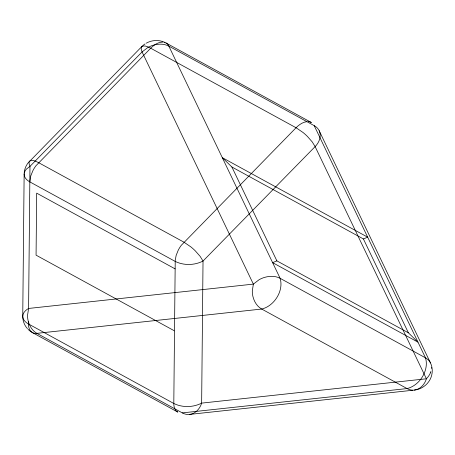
<?xml version="1.0" encoding="UTF-8"?>
<svg xmlns="http://www.w3.org/2000/svg" width="455" height="455" viewBox="0 0 455 455"><rect width="100%" height="100%" fill="white"/><g stroke="black" fill="none" stroke-linecap="round" stroke-linejoin="round"><path stroke-width="0.68" d="M28.87 161.929A19.747 18.922 -16.1 0 0 24.132 174.208L22.75 316.276C22.744 319.757 25.582 322.419 28.438 323.954L173.804 403.477C182.398 407.731 193.142 407.515 201.645 403.119L426.409 378.782L315.127 146.601L312.232 141.915L307.381 136.403A62.784 60.168 -16.1 0 0 303.007 132.479L296.063 127.741L150.702 48.219C148.063 47.002 144.559 44.778 141.75 46.632L29.222 161.747L29.08 163.618L29.973 166.382L28.591 308.45L27.539 315.372A26.089 25.002 -16.1 0 0 28.221 321.088C29.456 326.064 32.379 330.842 36.94 333.384L182.307 412.901L407.066 388.57C419.601 385.59 429.304 370.37 425.499 357.835L314.217 125.654L168.85 46.137C164.101 43.612 158.374 43.72 153.324 45.199A25.969 24.888 -16.1 0 0 147.807 47.542L142.074 51.933L29.973 166.382L26.435 169.084L25.088 170.875L24.223 173.219M28.46 321.759C28.193 325.621 28.659 330.495 32.43 332.594L177.797 412.116C174.765 410.45 173.736 406.719 173.804 403.477L174.51 331.2M314.2 125.682A12.308 11.796 -16.1 0 1 319.228 130.716C321.719 136.216 319.165 142.58 315.127 146.601L203.027 261.045C194.53 265.441 183.786 265.657 175.186 261.403L29.825 181.881L30.786 175.869L32.897 170.631A34.017 32.601 -16.1 0 1 35.962 165.739L150.702 48.219C153.904 45.017 158.033 42.065 162.748 42.099M431.488 368.379L431.511 367.498M430.692 372.11L430.862 371.616M426.409 378.782C424.754 384.282 420.295 389.44 414.323 390.083L189.559 414.414C195.531 413.777 199.99 408.618 201.645 403.119L203.027 261.045L200.137 256.358L195.286 250.847A62.784 60.168 -16.1 0 0 190.907 246.923L183.968 242.185L38.601 162.662C35.968 161.445 32.464 159.222 29.655 161.076M276.873 260.857L272.625 262.649L417.991 342.171L408.397 332.81L276.873 260.857L231.891 167.008L222.296 157.646L367.663 237.169L363.414 238.96L231.891 167.008M306.903 121.656C302.655 122.15 299.009 124.784 296.063 127.741L181.323 245.262A34.017 32.601 -16.1 0 0 178.263 250.148L176.153 255.392L175.232 260.3L174.51 330.887L36.07 255.158L36.673 193.142L175.118 268.877M311.283 122.458L165.921 42.935A6.779 6.495 -16.1 0 0 164.056 42.258M425.499 357.835L280.132 278.318C275.389 275.793 269.656 275.901 264.605 277.379A25.969 24.888 -16.1 0 0 259.088 279.723L253.355 284.113L252.303 291.035A26.089 25.002 -16.1 0 0 252.986 296.751C254.22 301.728 257.143 306.505 261.705 309.047L407.066 388.57M29.825 181.881C26.964 180.351 24.126 177.683 24.132 174.208M319.183 130.739L430.464 362.919A19.747 18.928 -16.1 0 1 432.25 370.626L432.159 372.594A19.747 18.928 -16.1 0 1 427.103 383.69L425.539 385.203A19.747 18.928 -16.1 0 1 414.317 390.083M363.414 238.96L408.397 332.81M145.065 43.902A19.747 18.922 -16.1 0 0 141.75 46.632L141.135 48.816L142.074 51.933L253.355 284.113L28.591 308.45C25.713 310.071 22.83 312.744 22.75 316.276A19.747 18.928 -16.1 0 0 27.419 328.629M146.271 43.168A19.747 18.922 -16.1 0 1 164.545 42.252M430.737 372.127A19.332 18.524 -16.1 0 1 426.375 378.753M189.559 414.471A12.268 11.756 -16.1 0 1 182.324 412.873M32.407 332.639A7.598 7.286 -16.1 0 0 36.935 333.344L261.705 309.047C274.234 306.073 283.937 290.847 280.132 278.318L168.85 46.137A7.559 7.246 -16.1 0 0 165.944 42.895M32.43 332.594A19.747 18.928 -16.1 0 1 28.062 329.312M308.115 121.633A7.104 6.808 -16.1 0 1 311.294 122.446M425.482 357.863A12.308 11.796 -16.1 0 1 430.51 362.897M412.617 390.168A12.564 12.04 -16.1 0 1 407.077 388.553"/></g></svg>
